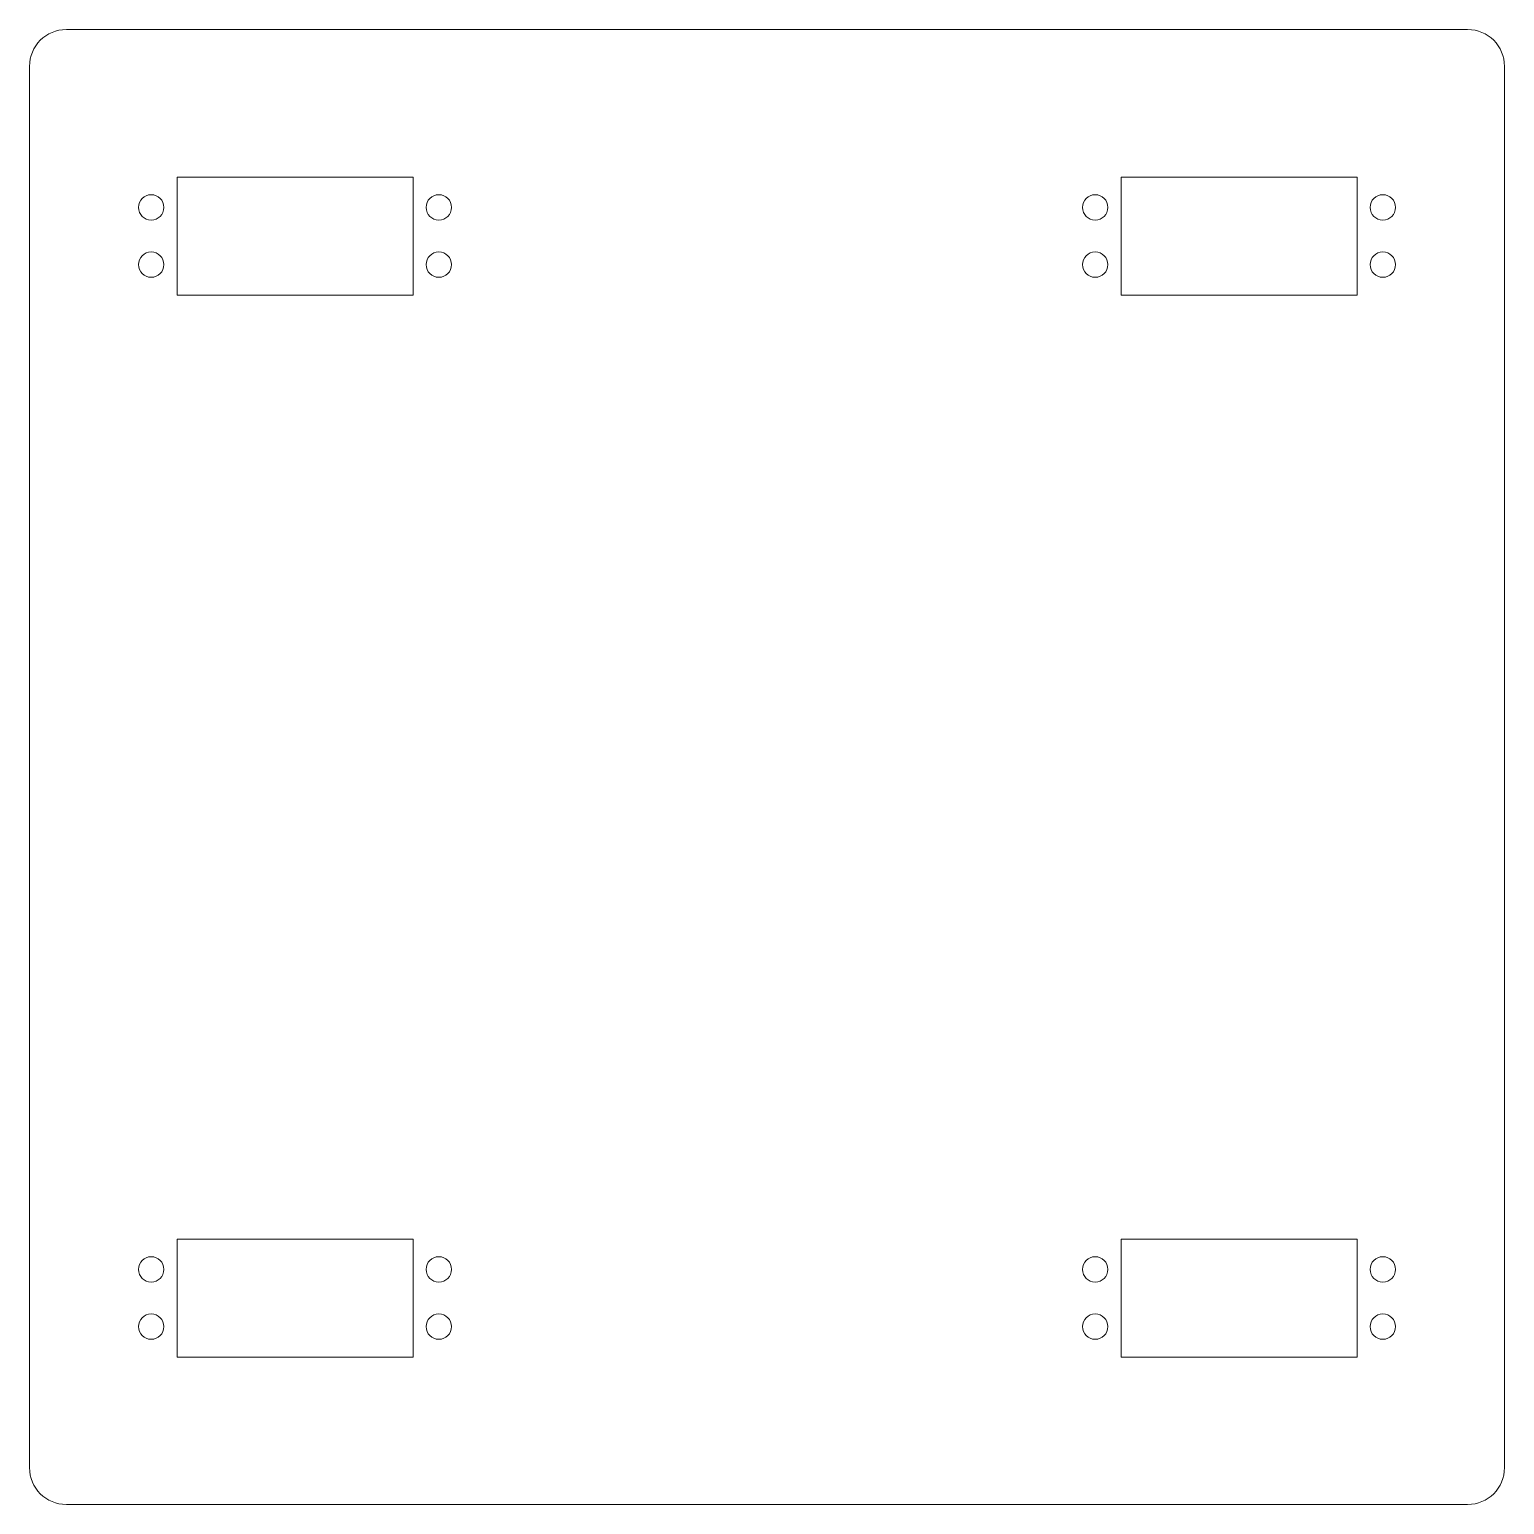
# Model space of a CAD drawing. Header units: inches. Extents: x 0.6 to 10.6, y 1.1 to 11.1.
import ezdxf

# ---------------------------------------------------------------- set-up
doc = ezdxf.new("R2010")
doc.units = ezdxf.units.IN
doc.header["$MEASUREMENT"] = 0
doc.layers.add('Visible (ANSI)', color=7, linetype='Continuous', lineweight=5)

msp = doc.modelspace()

# ---------------------------------------------------------------- linework, layer by layer
at = {"layer": 'Visible (ANSI)'}
for p, q in [((10.399, 11.113), (0.899, 11.113)), ((0.649, 10.863), (0.649, 1.363)), ((10.649, 1.363), (10.649, 10.863)), ((1.649, 10.113), (3.249, 10.113)), ((1.649, 9.313), (1.649, 10.113)), ((3.249, 10.113), (3.249, 9.313)), ((8.049, 10.113), (9.649, 10.113)), ((8.049, 9.313), (8.049, 10.113)), ((9.649, 10.113), (9.649, 9.313)), ((3.249, 9.313), (1.649, 9.313)), ((9.649, 9.313), (8.049, 9.313)), ((1.649, 2.913), (3.249, 2.913)), ((1.649, 2.113), (1.649, 2.913)), ((3.249, 2.913), (3.249, 2.113)), ((8.049, 2.913), (9.649, 2.913)), ((8.049, 2.113), (8.049, 2.913)), ((9.649, 2.913), (9.649, 2.113)), ((3.249, 2.113), (1.649, 2.113)), ((9.649, 2.113), (8.049, 2.113)), ((0.899, 1.113), (10.399, 1.113))]:
    msp.add_line(p, q, dxfattribs=at)
for centre in [(1.474, 9.907), (3.424, 9.907), (7.874, 9.907), (9.824, 9.907), (1.474, 9.519), (3.424, 9.519), (7.874, 9.519), (9.824, 9.519), (1.474, 2.707), (3.424, 2.707), (7.874, 2.707), (9.824, 2.707), (1.474, 2.319), (3.424, 2.319), (7.874, 2.319), (9.824, 2.319)]:
    msp.add_circle(centre, 0.0859, dxfattribs=at)
for centre, start, end in [((0.899, 10.863), 90, 180), ((10.399, 10.863), 0, 90), ((0.899, 1.363), 180, 270), ((10.399, 1.363), 270, 0)]:
    msp.add_arc(centre, 0.25, start, end, dxfattribs=at)

doc.saveas('drawing.dxf')
